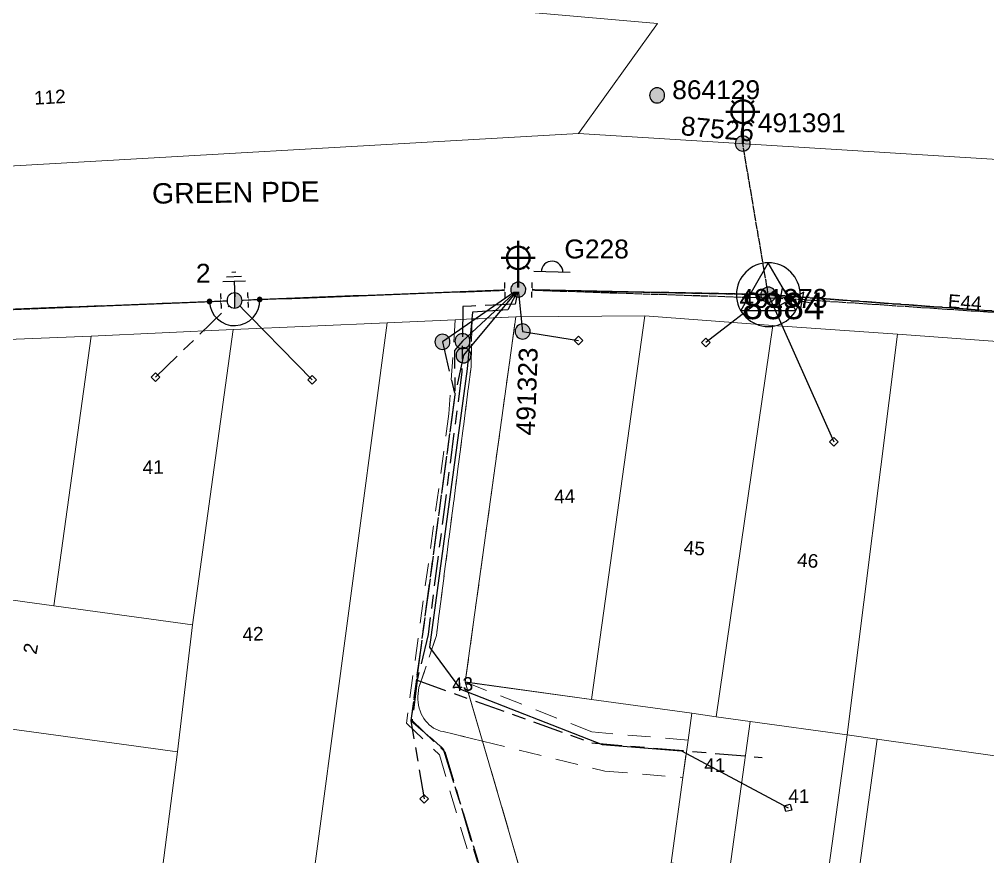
# Model space of a CAD drawing. Header units: metres. Extents: x 275581 to 277562, y 6265937 to 6267965.
# Drawn here: x 276640.5 to 276768.9, y 6267037.7 to 6267148.6 of the extents above; entities that cross this region are included whole.
import ezdxf
from ezdxf.enums import TextEntityAlignment as Align

# ---------------------------------------------------------------- set-up
doc = ezdxf.new("R2010")
doc.units = ezdxf.units.M
for name, pattern in [('Cable Exist OH', [1, 1, 0]), ('Cable Exist UG', [8.2, 4, -1.2, 1.8, -1.2]), ('Cable New OH', [6, 4, -2]), ('Dash', [5, 3, -2])]:
    doc.linetypes.add(name, pattern=pattern)
doc.layers.get('0').update_dxf_attribs({"color": 6})
for name, color, linetype, lineweight in [('Cadastre Easements_SP_EXT', 9, 'Continuous', 5), ('Cadastre Land Parcels_SP_EXT', 9, 'Continuous', 5), ('Cadastre Road Names_SP_HV_LV_SL_EXT', 9, 'Continuous', 5)]:
    doc.layers.add(name, color=color, linetype=linetype, lineweight=lineweight)
for name, color, linetype in [('Equip_LV_EXT', 7, 'Continuous'), ('Equip_SP_HV_EXT', 7, 'Continuous'), ('Equip_SP_SL_EXT', 7, 'Continuous'), ('Mains_HV_EXT', 7, 'Continuous'), ('Mains_HV_NEW', 2, 'Continuous'), ('Mains_HV_New_A41', 2, 'Continuous'), ('Mains_HV_NEW_Hardwired', 2, 'Continuous'), ('Mains_LV_EXT', 7, 'Continuous'), ('Mains_SL_EXT', 7, 'Continuous'), ('Notes_HV_MISC', 7, 'Continuous'), ('OH_Details_SP_MISC', 7, 'Continuous'), ('Services_SP_EXT', 7, 'Continuous'), ('Sub_SP_TR_HV_LV_EXT', 7, 'Continuous'), ('SupportsOH_SP_TR_HV_LV_SL_EXT', 7, 'Continuous'), ('SupportsOH_SP_TR_HV_LV_SL_NEW', 2, 'Continuous'), ('Trench_SP_EXT', 7, 'Continuous')]:
    doc.layers.add(name, color=color, linetype=linetype)
doc.styles.add('iecARIAL', font='arial.ttf', dxfattribs={"height": 2})
doc.styles.add('POLE_LABEL', font='arial.ttf')
doc.styles.get("Standard").update_dxf_attribs({"font": 'arial.ttf'})

# ---------------------------------------------------------------- blocks, each defined once
blk = doc.blocks.new('SUB_POLE_EXT')
blk.add_wipeout([(0, 4.22), (0.42, 4.2), (0.83, 4.14), (1.21, 4.05), (1.62, 3.9), (1.99, 3.72), (2.35, 3.51), (2.68, 3.26), (2.99, 2.99), (3.28, 2.66), (3.52, 2.34), (3.76, 1.92), (3.9, 1.62), (4.04, 1.23), (4.18, 0.63), (4.22, 0), (4.18, -0.61), (4.06, -1.15), (3.9, -1.62), (3.58, -2.24), (3.22, -2.73), (2.97, -3.01), (2.68, -3.26), (2.36, -3.5), (2, -3.72), (1.64, -3.89), (1.25, -4.03), (0.82, -4.14), (0.42, -4.2), (0, -4.22), (-0.41, -4.2), (-0.8, -4.15), (-1.21, -4.05), (-1.62, -3.9), (-1.99, -3.73), (-2.35, -3.51), (-2.68, -3.26), (-2.96, -3.02), (-3.23, -2.72), (-3.51, -2.35), (-3.71, -2.01), (-3.91, -1.6), (-4.05, -1.21), (-4.16, -0.76), (-4.22, -0.14), (-4.21, 0.39), (-4.14, 0.83), (-4.03, 1.27), (-3.9, 1.63), (-3.71, 2.02), (-3.5, 2.37), (-3.28, 2.67), (-2.99, 2.99), (-2.68, 3.27), (-2.33, 3.52), (-1.98, 3.73), (-1.63, 3.9), (-1.2, 4.05), (-0.78, 4.15), (-0.4, 4.21)])
blk.add_line((2.16, 0.48), (2.16, 0.48, 0))
blk.add_lwpolyline([(-4.22, 0, 1), (4.22, 0, 1)], format="xyb", close=True)
blk.add_lwpolyline([(2.14, 0.52), (0, 4.22), (-3.66, -2.11), (3.66, -2.11)], close=True)
for tag, height, flags, p in [('ASSET_NUM', 3.5, 8, (2, 2)), ('STREET_CODE', 0.2, 9, (1.5, 0)), ('CONSTRUCTED_VOLTAGE', 0.2, 9, (1.5, -0.2)), ('OPERATING_VOLTAGE', 0.2, 9, (1.5, -0.6)), ('OPERATED_BY', 0.2, 9, (1.5, -0.8)), ('ORIENTATION', 0.2, 9, (1.5, -1.2)), ('NO_PHASES', 0.2, 9, (1.5, -0.4)), ('MAINTAINED_BY', 0.2, 9, (1.5, -1)), ('OWNED_BY', 0.2, 9, (1.5, -1.4)), ('SECONDARY_VOLTAGE', 0.2, 9, (1.5, -1.6)), ('STATE', 0.2, 9, (1.5, -1.8)), ('SUBSTATION_TYPE', 0.2, 9, (1.5, -2)), ('USAGE', 0.2, 9, (1.5, -2.2)), ('LEGEND', 0.2, 9, (1.5, -2.4)), ('LOCATION', 0.2, 9, (1.5, -2.6)), ('STREETNAME', 0.2, 9, (1.5, -2.8)), ('SUBURB', 0.2, 9, (1.5, -3)), ('Z', 0.2, 1, (1.5, -3.4)), ('NOTES', 0.2, 9, (1.5, -3.2))]:
    blk.add_attdef(tag, text='', height=height, dxfattribs=dict(flags=flags)).set_placement(p, align=Align.MIDDLE_LEFT)
blk = doc.blocks.new('LV_OH_LINKS_DISTFUSE_EXT')
for p, q in [((0, 0), (0.96, 0)), ((3.84, 0), (4.8, 0))]:
    blk.add_line(p, q)
blk.add_lwpolyline([(3.84, -1.2), (3.84, 1.2), (0.96, -1.2), (0.96, 1.2)], close=True)
at = {"flags": 9}
for tag, p in [('ACTUAL_STATUS', (0, 0)), ('CONSTRUCTED_VOLTAGE', (0, -0.2)), ('OPERATING_VOLTAGE', (0, -0.6)), ('ORIENTATION', (0, -0.8)), ('OWNED_BY', (0, -1)), ('STATE', (0, -1.2)), ('NO_PHASES', (0, -0.4)), ('SWITCH_TYPE', (0, -1.4)), ('USAGE', (0, -1.6)), ('NOTES', (0, -1.8))]:
    blk.add_attdef(tag, text='', height=0.2, dxfattribs=at).set_placement(p, align=Align.MIDDLE_LEFT)
at = {"flags": 1}
blk.add_attdef('Z', (0, 0), '', height=0.2, dxfattribs=at)
blk = doc.blocks.new('SL_LANTERN_EXT')
at = {"lineweight": 40}
for p, q in [((0, 1.97), (0, 6.47)), ((-1.46, 5.68), (-1.06, 5.28)), ((1.46, 5.68), (1.06, 5.28)), ((-2.25, 4.22), (2.25, 4.22)), ((-1.46, 2.76), (-1.06, 3.16)), ((0, 0), (0, 2.72)), ((1.46, 2.76), (1.06, 3.16))]:
    blk.add_line(p, q, dxfattribs=at)
blk.add_circle((0, 4.22), 1.5, dxfattribs=at)
at = {"style": 'iecARIAL', "flags": 8}
blk.add_attdef('ASSET_NUM', (1.5, 1.5), '', height=2.5, dxfattribs=at)
for tag, p, height, flags in [('CONSTRUCTED_VOLTAGE', (0.98, -0.65), 0.2, 9), ('CONTROL_TYPE', (0.98, -0.85), 0.2, 9), ('LANTERN_PURPOSE', (0.98, -1.05), 0.2, 9), ('LANTERN_TYPE', (0.98, -1.25), 0.2, 9), ('NO_PHASES', (0.98, -1.45), 0.2, 9), ('LNUMBER', (2.18, -3.25), 2.5, 8), ('OPERATING_VOLTAGE', (0.98, -1.65), 0.2, 9), ('ORIENTATION', (0.98, -1.85), 0.2, 9), ('OWNED_BY', (0.98, -2.05), 0.2, 9), ('STATE', (0.98, -2.25), 0.2, 9), ('USAGE', (0.98, -2.45), 0.2, 9), ('CEXIST', (0.98, -2.65), 0.2, 9), ('CNEW', (0.98, -2.85), 0.2, 9), ('CNUMBER', (0.98, -3.05), 0.2, 9), ('CREMOVE', (0.98, -3.25), 0.2, 9), ('CREPLACE', (0.98, -3.45), 0.2, 9), ('LKINGHEIGHT', (0.98, -3.65), 0.2, 9), ('LBRACKET', (0.98, -3.85), 0.2, 9), ('LBRACKETVOCAB', (0.98, -4.05), 0.2, 9), ('LCATEGORY', (0.98, -4.25), 0.2, 9), ('LCHARGE1', (0.98, -4.45), 0.2, 9), ('LCHARGE1PERCENT', (0.98, -4.65), 0.2, 9), ('LCHARGE2', (0.98, -4.85), 0.2, 9), ('LCHARGE2PERCENT', (0.98, -5.05), 0.2, 9), ('LCHARGE3', (0.98, -5.25), 0.2, 9), ('LCHARGE3PERCENT', (0.98, -5.45), 0.2, 9), ('LEXIST', (0.98, -5.65), 0.2, 9), ('LLAMP', (0.98, -5.85), 0.2, 9), ('LLAMPVOCAB', (0.98, -6.05), 0.2, 9), ('LMAST', (0.98, -6.25), 0.2, 9), ('LMASTVOCAB', (0.98, -6.45), 0.2, 9), ('LNEW', (0.98, -6.65), 0.2, 9), ('LANTNUMBER', (0.98, -6.85), 0.2, 9), ('LOUTREACH', (0.98, -7.25), 0.2, 9), ('LOUTREACHVOCAB', (0.98, -7.45), 0.2, 9), ('LRATECODE', (0.98, -7.65), 0.2, 9), ('LREMOVE', (0.98, -7.85), 0.2, 9), ('LREPLACE', (0.98, -8.05), 0.2, 9), ('LTYPE', (0.98, -8.25), 0.2, 9), ('LTYPEVOCAB', (0.98, -8.45), 0.2, 9), ('LEGEND', (0.98, -8.65), 0.2, 9), ('LOCATION', (0.98, -8.85), 0.2, 9), ('NOTES', (0.98, -9.05), 0.2, 9), ('STREETNAME', (0.98, -9.25), 0.2, 9), ('SUBURB', (0.98, -9.45), 0.2, 1)]:
    blk.add_attdef(tag, p, '', height=height, dxfattribs=dict(flags=flags))
blk = doc.blocks.new('CCP_EXT')
at = {"flags": 9}
for tag, p in [('STATE', (0, -1.8)), ('LEGEND', (0, -1.4)), ('LIFE_SUPPORT', (0, -1.6)), ('NOTES', (0, -2))]:
    blk.add_attdef(tag, text='', height=0.2, dxfattribs=at).set_placement(p, align=Align.MIDDLE_LEFT)
blk.add_wipeout([(0, 0.57), (0.57, 0), (0, -0.57), (-0.57, 0)])
blk.add_lwpolyline([(-0.57, 0), (0, 0.57), (0.57, 0), (0, -0.57), (-0.57, 0)])
at = {"flags": 1}
blk.add_attdef('Z', (0, 0), '', height=0.2, dxfattribs=at)
at = {"flags": 9}
for tag, p in [('CCP_TYPE', (0, 0)), ('CONSTRUCTED_VOLTAGE', (0, -0.2)), ('OPERATING_VOLTAGE', (0, -0.6)), ('ORIENTATION', (0, -0.8)), ('OWNED_BY', (0, -1)), ('NO_PHASES', (0, -0.4)), ('USAGE', (0, -1.2))]:
    blk.add_attdef(tag, text='', height=0.2, dxfattribs=at).set_placement(p, align=Align.MIDDLE_LEFT)
blk = doc.blocks.new('POLE_EXT')
blk.add_hatch(color=256).paths.add_polyline_path([(-1, 0, 1), (1, 0, 1)])
blk.add_lwpolyline([(-1, 0, 1), (1, 0, 1)], format="xyb", close=True)
for tag, height, flags, p in [('pNumber', 2.5, 8, (-17.84, 2.07)), ('OWNED_BY', 0.2, 9, (1.35, -0.4)), ('SPECIAL_USE', 0.2, 9, (1.35, -0.8)), ('STATE', 0.2, 9, (1.35, -1)), ('PARENT', 0.2, 9, (1.35, -0.6)), ('USAGE', 0.2, 9, (1.35, -1.2)), ('cLV', 0.2, 9, (1.35, -1.4)), ('hDepth', 0.2, 9, (1.35, -1.6)), ('hDia', 0.2, 9, (1.35, -1.8)), ('cHV', 0.2, 9, (1.35, -2)), ('LBRACKET', 0.2, 9, (1.35, -2.2)), ('LExisting', 0.2, 9, (1.35, -2.4)), ('LANTNUMBER', 0.2, 9, (1.35, -2.6)), ('cLinedev', 0.2, 9, (1.35, -3.4)), ('pExisting', 0.2, 9, (1.35, -3.8)), ('LOther', 0.2, 9, (1.35, -2.8)), ('LRemove', 0.2, 9, (1.35, -3)), ('LEGEND', 0.2, 9, (1.35, -3.2)), ('LOCATION', 0.2, 9, (1.35, -3.6)), ('pFooting', 0.2, 9, (1.35, -4.4)), ('pNew', 0.2, 9, (1.35, -4.6)), ('pRelocate', 0.2, 9, (1.35, -5)), ('pRemove', 0.2, 9, (1.35, -5.2)), ('PFNUMBER', 0.2, 9, (1.35, -4)), ('NEWPFNUMBER', 0.2, 9, (1.35, -4.2)), ('pReplace', 0.2, 9, (1.35, -5.4)), ('pStay', 0.2, 9, (1.35, -5.6)), ('pType', 0.2, 9, (1.35, -5.8)), ('cspan', 0.2, 9, (1.35, -6)), ('STREETNAME', 0.2, 9, (1.35, -6.2)), ('SUBURB', 0.2, 9, (1.35, -6.4)), ('OPERATED_BY', 0.2, 9, (1.36, -7.01)), ('NOTES', 0.2, 9, (1.35, -6.6)), ('MAINTAINED_BY', 0.2, 9, (1.36, -6.81))]:
    blk.add_attdef(tag, text='', height=height, dxfattribs=dict(flags=flags)).set_placement(p, align=Align.MIDDLE_LEFT)
at = {"style": 'POLE_LABEL'}
for tag, height, flags, p in [('ASSET_NUM', 2.5, 8, (2, 2)), ('STRUCTURE_PLANT_NUMBER', 0.2, 9, (1.35, 0.03)), ('STREET_CODE', 0.2, 9, (1.35, -0.2))]:
    blk.add_attdef(tag, text='', height=height, dxfattribs=dict(at, flags=flags)).set_placement(p, align=Align.MIDDLE_LEFT)
at = {"flags": 1}
blk.add_attdef('Z', (1.35, -7.33), '', height=0.2, dxfattribs=at)
blk = doc.blocks.new('*U139')
blk.add_line((-6.81, -2.44), (-2.01, -2.44))
blk.add_lwpolyline([(-5.85, -2.44, 0.414214), (-4.41, -3.88, 0.414214), (-2.97, -2.44)], format="xyb")
for tag, height, flags, p in [('ASSET_NUM', 2.5, 8, (2, 2)), ('STREET_CODE', 0.2, 9, (1.5, 0)), ('ACTUAL_STATUS', 0.2, 9, (1.5, -0.2)), ('CONSTRUCTED_VOLTAGE', 0.2, 9, (1.5, -0.4)), ('OPERATING_VOLTAGE', 0.2, 9, (1.5, -0.8)), ('ORIENTATION', 0.2, 9, (1.5, -1)), ('OWNED_BY', 0.2, 9, (1.5, -1.2)), ('NO_PHASES', 0.2, 9, (1.5, -0.6)), ('OPERATED_BY', 0.2, 9, (1.5, -1.4)), ('STATE', 0.2, 9, (1.5, -1.8)), ('SWITCH_TYPE', 0.2, 9, (1.5, -2)), ('MAINTAINED_BY', 0.2, 9, (1.5, -1.6)), ('USAGE', 0.2, 9, (1.5, -2.2)), ('LEGEND', 0.2, 9, (1.5, -2.4)), ('LOCATION', 0.2, 9, (1.5, -2.6)), ('STREETNAME', 0.2, 9, (1.5, -2.8)), ('SUBURB', 0.2, 9, (1.5, -3)), ('Z', 0.2, 1, (1.5, -3.6)), ('NOTES', 0.2, 9, (1.5, -3.2)), ('LABEL_ALIGNMENT', 0.2, 9, (1.5, -3.4))]:
    blk.add_attdef(tag, text='', height=height, dxfattribs=dict(flags=flags)).set_placement(p, align=Align.MIDDLE_LEFT)
blk = doc.blocks.new('CONNECTOR_NODE_EXT')
h = blk.add_hatch(color=256)
edge = h.paths.add_edge_path()
edge.add_arc((0, 0), 0.5, 0, 360)
blk.add_circle((0, 0), 0.5)
at = {"flags": 1}
blk.add_attdef('Z', (0, 0), '', height=0.2, dxfattribs=at)
at = {"flags": 9}
for tag, p in [('CONNECTOR_TYPE', (0, 0)), ('CONSTRUCTED_VOLTAGE', (0, -0.2)), ('OPERATING_VOLTAGE', (0, -0.6)), ('ORIENTATION', (0, -0.8)), ('SUBTYPE', (0, -1)), ('NO_PHASES', (0, -0.4)), ('USAGE', (0, -1.2)), ('NOTES', (0, -1.4))]:
    blk.add_attdef(tag, text='', height=0.2, dxfattribs=at).set_placement(p, align=Align.MIDDLE_LEFT)
blk = doc.blocks.new('End Shackle_NEW')
blk.add_line((1, 1.81), (-1, 1.81))
at = {"flags": 1}
blk.add_attdef('Z', (0, 0), '', height=0.2, dxfattribs=at)
at = {"flags": 9}
for tag, p in [('CONNECTOR_TYPE', (0, 0)), ('CONSTRUCTED_VOLTAGE', (0, -0.2)), ('OPERATING_VOLTAGE', (0, -0.6)), ('ORIENTATION', (0, -0.8)), ('OWNED_BY', (0, -1)), ('STATE', (0, -1.2)), ('NO_PHASES', (0, -0.4)), ('OPERATED_BY', (0, -2.01)), ('USAGE', (0, -1.4)), ('NOTES', (0, -1.6)), ('MAINTAINED_BY', (0, -1.81))]:
    blk.add_attdef(tag, text='', height=0.2, dxfattribs=at).set_placement(p, align=Align.MIDDLE_LEFT)
blk.add_wipeout([(-0.25, 0), (-0.25, 1.81), (0.25, 1.82), (0.25, 0)])
blk = doc.blocks.new('POLE_REPLACE_NEW')
for tag, height, flags, p in [('ASSET_NUM', 2.5, 8, (2, 2)), ('cHV', 0.2, 9, (1.5, -1.8)), ('LBRACKET', 0.2, 9, (1.5, -2)), ('LExisting', 0.2, 9, (1.5, -2.2)), ('LANTNUMBER', 0.2, 9, (1.5, -2.4)), ('LOther', 0.2, 9, (1.5, -2.6)), ('cLinedev', 0.2, 9, (1.5, -3.2)), ('LRemove', 0.2, 9, (1.5, -2.8)), ('LEGEND', 0.2, 9, (1.5, -3)), ('pExisting', 0.2, 9, (1.5, -3.4)), ('PFNUMBER', 0.2, 9, (1.5, -3.6)), ('NEWPFNUMBER', 0.2, 9, (1.5, -3.8)), ('pNumber', 2, 8, (1.5, -4.4)), ('pFooting', 0.2, 9, (1.5, -4)), ('pNew', 0.2, 9, (1.5, -4.2)), ('pRelocate', 0.2, 9, (1.5, -4.6)), ('pRemove', 0.2, 9, (1.5, -4.8)), ('pReplace', 0.2, 9, (1.5, -5)), ('pStay', 0.2, 9, (1.5, -5.2)), ('cspan', 0.2, 9, (1.5, -5.6)), ('SUBURB', 0.2, 9, (1.5, -5.8)), ('STREETNAME', 0.2, 9, (1.5, -6)), ('pType', 0.2, 9, (1.5, -5.4)), ('LOCATION', 0.2, 9, (1.5, -6.2)), ('NOTES', 0.2, 9, (1.5, -6.4)), ('OPERATED_BY', 0.2, 9, (1.5, -6.6)), ('Z', 0.2, 1, (1.5, -7)), ('MAINTAINED_BY', 0.2, 9, (1.5, -6.8))]:
    blk.add_attdef(tag, text='', height=height, dxfattribs=dict(flags=flags)).set_placement(p, align=Align.MIDDLE_LEFT)
blk.add_wipeout([(0, 1), (-0.13, 0.99), (-0.25, 0.97), (-0.37, 0.93), (-0.48, 0.88), (-0.59, 0.81), (-0.68, 0.73), (-0.77, 0.64), (-0.84, 0.54), (-0.9, 0.43), (-0.95, 0.31), (-0.98, 0.19), (-1, 0.06), (-1, -0.06), (-0.98, -0.19), (-0.95, -0.31), (-0.9, -0.43), (-0.84, -0.54), (-0.77, -0.64), (-0.68, -0.73), (-0.59, -0.81), (-0.48, -0.88), (-0.37, -0.93), (-0.25, -0.97), (-0.13, -0.99), (0, -1), (0.13, -0.99), (0.25, -0.97), (0.37, -0.93), (0.48, -0.88), (0.59, -0.81), (0.68, -0.73), (0.77, -0.64), (0.84, -0.54), (0.9, -0.43), (0.95, -0.31), (0.98, -0.19), (1, -0.06), (1, 0.06), (0.98, 0.19), (0.95, 0.31), (0.9, 0.43), (0.84, 0.54), (0.77, 0.64), (0.68, 0.73), (0.59, 0.81), (0.48, 0.88), (0.37, 0.93), (0.25, 0.97), (0.13, 0.99)])
h = blk.add_hatch(color=256)
edge = h.paths.add_edge_path()
edge.add_arc((0, 0), 1, 270, 450)
edge.add_line((0, 1), (0, -1))
blk.add_lwpolyline([(0, 1), (0, -1)])
at = {"lineweight": -3}
blk.add_arc((0, 0), 1, 90, 270, dxfattribs=at)
blk.add_arc((0, 0), 1, 270, 90)
at = {"style": 'POLE_LABEL', "flags": 9}
blk.add_attdef('STRUCTURE_PLANT_NUMBER', text='', height=0.2, dxfattribs=at).set_placement((1.5, 0.24), align=Align.MIDDLE_LEFT)
at = {"flags": 9}
for tag, p in [('STREET_CODE', (1.5, 0)), ('OWNED_BY', (1.5, -0.2)), ('SPECIAL_USE', (1.5, -0.6)), ('STATE', (1.5, -0.8)), ('cLV', (1.5, -1.2)), ('PARENT', (1.5, -0.4)), ('USAGE', (1.5, -1)), ('hDepth', (1.5, -1.4)), ('hDia', (1.5, -1.6))]:
    blk.add_attdef(tag, text='', height=0.2, dxfattribs=at).set_placement(p, align=Align.MIDDLE_LEFT)
blk = doc.blocks.new('BOND POINT')
blk.add_hatch(color=256).paths.add_polyline_path([(-1, 0, 1), (1, 0, 1)])
blk.add_lwpolyline([(-1, 0, 1), (1, 0, 1)], format="xyb", close=True)
blk = doc.blocks.new('Earth')
for p, q in [((0, -2.04), (0, 0)), ((-1.5, -2.04), (1.5, -2.04)), ((-1, -2.64), (1, -2.64)), ((-0.25, -3.24), (0.25, -3.24))]:
    blk.add_line(p, q)

msp = doc.modelspace()

# ---------------------------------------------------------------- linework, layer by layer
at = {"layer": 'Cadastre Land Parcels_SP_EXT', "linetype": 'Continuous'}
for points in [[(276714.64, 6267133.5), (276725.12, 6267148.07), (276587.91, 6267160.08), (276580.76, 6267125.72), (276613.85, 6267127.62), (276632.88, 6267128.84), (276714.64, 6267133.5)], [(276701.92, 6267053), (276699.63, 6267060.82), (276706.32, 6267109.2), (276700.52, 6267108.93), (276698.3, 6267108.83), (276689.29, 6267108.41), (276678.74, 6267029.47), (276677.79, 6267022.68), (276705.83, 6267018.4), (276706.4, 6267018.32), (276712.29, 6267017.42), (276701.92, 6267053)], [(276699.63, 6267060.82), (276716.34, 6267058.52), (276723.43, 6267109.36), (276706.32, 6267109.2), (276699.63, 6267060.82)], [(276645.1, 6267070.94), (276663.47, 6267068.4), (276668.88, 6267107.54), (276650.03, 6267106.67), (276645.1, 6267070.94)], [(276678.74, 6267029.47), (276689.29, 6267108.41), (276668.88, 6267107.54), (276663.47, 6267068.4), (276661.47, 6267051.57), (276658.95, 6267032.07), (276678.74, 6267029.47)], [(276645.1, 6267070.94), (276650.03, 6267106.67), (276639.01, 6267106.21), (276630.27, 6267105.93), (276626.96, 6267102.69), (276623.01, 6267073.99), (276645.1, 6267070.94)], [(276793.58, 6267104.21), (276774.93, 6267105.58), (276756.91, 6267106.91), (276750.25, 6267053.82), (276754.22, 6267053.26), (276785.73, 6267048.81), (276793.58, 6267104.21)], [(276663.47, 6267068.4), (276645.1, 6267070.94), (276623.01, 6267073.99), (276620.8, 6267057.14), (276661.47, 6267051.57), (276663.47, 6267068.4)], [(276734.1, 6267031.83), (276726.35, 6267032.9), (276726.9, 6267036.86), (276728.46, 6267048.17), (276729.15, 6267053.13), (276729.64, 6267056.68), (276716.34, 6267058.52), (276699.63, 6267060.83), (276701.92, 6267053), (276712.29, 6267017.42), (276706.75, 6266977.07), (276704.48, 6266960.54), (276700.25, 6266929.75), (276665.56, 6266934.51), (276605.47, 6266942.87), (276603.27, 6266926.47), (276601.1, 6266910.52), (276599.43, 6266898.09), (276659.38, 6266889.99), (276658.8, 6266885.81), (276656.57, 6266869.75), (276653.61, 6266849.33), (276708.42, 6266842.29), (276734.1, 6267031.83)], [(276661.47, 6267051.57), (276620.8, 6267057.14), (276618.14, 6267037.36), (276658.95, 6267032.07), (276661.47, 6267051.57)], [(276734.64, 6267035.79), (276737.37, 6267055.61), (276732.87, 6267056.23), (276729.64, 6267056.68), (276729.15, 6267053.13), (276728.46, 6267048.17), (276726.9, 6267036.86), (276734.64, 6267035.79)], [(276750.25, 6267053.82), (276737.37, 6267055.61), (276734.64, 6267035.79), (276747.51, 6267034.01), (276750.25, 6267053.82)], [(276754.22, 6267053.26), (276750.25, 6267053.82), (276747.51, 6267034.01), (276734.64, 6267035.79), (276734.1, 6267031.83), (276750.93, 6267029.5), (276754.22, 6267053.26)]]:
    msp.add_lwpolyline(points, close=True, dxfattribs=at)
msp.add_lwpolyline([(276830.32, 6266632.86), (276858.2, 6266832.83), (276882.15, 6267004.63), (276836.6, 6267043.89), (276794.57, 6267059.99), (276794.57, 6267059.99), (276800.84, 6267103.66), (276793.58, 6267104.21), (276785.73, 6267048.81), (276754.22, 6267053.26), (276750.93, 6267029.5), (276734.1, 6267031.83), (276708.42, 6266842.29), (276700.52, 6266782.24), (276645.73, 6266789.67), (276642.54, 6266767.42)], dxfattribs=at)
at = {"layer": 'Mains_HV_EXT', "color": 7, "linetype": 'Cable Exist OH'}
msp.add_lwpolyline([(276706.65, 6267112.81), (276669.05, 6267111.37)], dxfattribs=at)
at = {"layer": 'Mains_HV_New_A41', "color": 7, "linetype": 'Cable New OH'}
msp.add_lwpolyline([(276611.48, 6267109.17), (276669.05, 6267111.37)], dxfattribs=at)
at = {"layer": 'Services_SP_EXT'}
for points in [[(276706.7, 6267112.87), (276696.6, 6267105.9)], [(276706.65, 6267112.81), (276699.25, 6267105.98)], [(276706.65, 6267112.81), (276699.4, 6267104.11)]]:
    msp.add_lwpolyline(points, dxfattribs=at)

# ---------------------------------------------------------------- block references
at = {"layer": 'Equip_SP_HV_EXT'}
ref = msp.add_blockref('*U139', (276706.65, 6267112.81), dxfattribs=dict(at, rotation=178.4636257702604))
ref.add_attrib('ASSET_NUM', 'G228', dxfattribs={"layer": '0', "height": 2.5}).set_placement((276712.76, 6267116.2), align=Align.BOTTOM_LEFT)
at = {"layer": 'Equip_SP_SL_EXT'}
ref = msp.add_blockref('SL_LANTERN_EXT', (276736.4, 6267132.17), dxfattribs=at)
ref.add_attrib('ASSET_NUM', '87526', dxfattribs={"layer": '0', "height": 2.5, "rotation": 354.8174, "style": 'iecARIAL'}).set_placement((276737.9, 6267133.67), align=Align.MIDDLE_RIGHT)
msp.add_blockref('SL_LANTERN_EXT', (276706.65, 6267112.81), dxfattribs=at)
at = {"layer": 'Mains_HV_NEW_Hardwired', "color": 7, "linetype": 'Continuous', "xscale": 0.3, "yscale": 0.3, "zscale": 0.3}
for p in [(276665.72, 6267111.24), (276672.37, 6267111.5)]:
    msp.add_blockref('BOND POINT', p, dxfattribs=at).dxf.unprotected_set("ltscale", 0)
at = {"layer": 'Sub_SP_TR_HV_LV_EXT'}
ref = msp.add_blockref('SUB_POLE_EXT', (276739.79, 6267112.15), dxfattribs=at)
ref.add_attrib('ASSET_NUM', '8884', dxfattribs={"layer": '0', "height": 3.5}).set_placement((276741.79, 6267112.4), align=Align.TOP_CENTER)
at = {"layer": 'SupportsOH_SP_TR_HV_LV_SL_EXT'}
ref = msp.add_blockref('POLE_EXT', (276725.05, 6267138.55), dxfattribs=at)
ref.add_attrib('ASSET_NUM', '864129', dxfattribs={"layer": '0', "height": 2.5, "style": 'POLE_LABEL'}).set_placement((276727.05, 6267139.3), align=Align.MIDDLE_LEFT)
ref = msp.add_blockref('POLE_EXT', (276736.4, 6267132.17), dxfattribs=at)
ref.add_attrib('ASSET_NUM', '491391', dxfattribs={"layer": '0', "height": 2.5, "style": 'POLE_LABEL'}).set_placement((276738.4, 6267132.92), align=Align.BOTTOM_LEFT)
for p in [(276707.23, 6267107.27), (276696.6, 6267105.9), (276699.25, 6267105.98), (276699.4, 6267104.11)]:
    msp.add_blockref('POLE_EXT', p, dxfattribs=at)

# ---------------------------------------------------------------- texts
at = {"layer": 'Cadastre Land Parcels_SP_EXT'}
for s, rotation, p in [('112', 3.2866, (276642.53, 6267137.31)), ('41', 0.6195, (276656.87, 6267088.39)), ('44', 2.341, (276711.43, 6267084.47)), ('45', 355.84, (276728.53, 6267077.77)), ('46', 355.88, (276743.56, 6267076.13)), ('42', 2.1997, (276670.13, 6267066.24)), ('2', 79.2981, (276642.77, 6267064.41)), ('43', 2.204, (276697.91, 6267059.59))]:
    msp.add_text(s, height=1.8, rotation=rotation, dxfattribs=at).set_placement(p)
for p in [(276731.29, 6267048.92), (276742.44, 6267044.81)]:
    msp.add_text('41', height=1.8, dxfattribs=at).set_placement(p)
at = {"layer": 'Cadastre Road Names_SP_HV_LV_SL_EXT', "color": 4}
msp.add_text('GREEN PDE', height=2.7, rotation=0.7236, dxfattribs=at).set_placement((276658.12, 6267124.2))
at = {"layer": 'Mains_LV_EXT'}
msp.add_text('E44', height=1.8, rotation=355.8325, dxfattribs=at).set_placement((276763.54, 6267110.42))

# ---------------------------------------------------------------- next in the draw order: linework, layer by layer
at = {"layer": 'Cadastre Land Parcels_SP_EXT', "linetype": 'Continuous'}
for points in [[(276740.39, 6267108.07), (276723.43, 6267109.36), (276716.34, 6267058.52), (276729.64, 6267056.68), (276732.87, 6267056.23), (276740.39, 6267108.07)], [(276756.91, 6267106.91), (276740.39, 6267108.07), (276732.87, 6267056.23), (276737.37, 6267055.61), (276750.25, 6267053.82), (276756.91, 6267106.91)]]:
    msp.add_lwpolyline(points, close=True, dxfattribs=at)
at = {"layer": 'Mains_HV_EXT', "color": 7, "linetype": 'Cable Exist OH'}
msp.add_lwpolyline([(276739.79, 6267112.15), (276706.65, 6267112.81)], dxfattribs=at)
at = {"layer": 'Mains_HV_EXT', "linetype": 'Cable Exist OH'}
msp.add_lwpolyline([(276793.53, 6267108.23), (276739.79, 6267112.15)], dxfattribs=at)
at = {"layer": 'Mains_LV_EXT', "linetype": 'Cable Exist OH'}
for points in [[(276706.65, 6267112.81), (276742.54, 6267111.63)], [(276742.54, 6267111.63), (276739.79, 6267112.15)], [(276742.54, 6267111.63), (276793.53, 6267108.23)]]:
    msp.add_lwpolyline(points, dxfattribs=at)
at = {"layer": 'Mains_SL_EXT', "linetype": 'Cable Exist OH'}
for points in [[(276739.79, 6267112.15), (276736.4, 6267132.17)], [(276706.65, 6267112.81), (276739.79, 6267112.15)], [(276739.79, 6267112.15), (276793.53, 6267108.23)]]:
    msp.add_lwpolyline(points, dxfattribs=at)

# ---------------------------------------------------------------- next in the draw order: block references
at = {"layer": 'Equip_LV_EXT', "rotation": 349.2315499631811}
msp.add_blockref('LV_OH_LINKS_DISTFUSE_EXT', (276740.52, 6267112.02), dxfattribs=at)
at = {"layer": 'Equip_LV_EXT'}
msp.add_blockref('CONNECTOR_NODE_EXT', (276742.54, 6267111.63), dxfattribs=at)
at = {"layer": 'Mains_HV_NEW', "color": 7, "linetype": 'Continuous', "rotation": 92.18989095851572}
msp.add_blockref('End Shackle_NEW', (276669.05, 6267111.37), dxfattribs=at).dxf.unprotected_set("ltscale", 0)
at = {"layer": 'SupportsOH_SP_TR_HV_LV_SL_EXT'}
ref = msp.add_blockref('POLE_EXT', (276739.79, 6267112.15), dxfattribs=at)
ref.add_attrib('ASSET_NUM', '491373', dxfattribs={"layer": '0', "height": 2.5, "rotation": 0.0573, "style": 'POLE_LABEL'}).set_placement((276741.79, 6267112.9), align=Align.TOP_CENTER)

# ---------------------------------------------------------------- next in the draw order: block references
at = {"layer": 'Mains_HV_NEW', "color": 7, "linetype": 'Continuous', "rotation": 272.1892344193849}
msp.add_blockref('End Shackle_NEW', (276669.05, 6267111.37), dxfattribs=at).dxf.unprotected_set("ltscale", 0)

# ---------------------------------------------------------------- next in the draw order: linework, layer by layer
at = {"layer": 'Cadastre Land Parcels_SP_EXT', "linetype": 'Continuous'}
msp.add_lwpolyline([(276248.38, 6267433.95), (276256.94, 6267411.57), (276263.35, 6267398.64), (276277.43, 6267372.8), (276319.05, 6267327.73), (276331.57, 6267314.25), (276333.62, 6267312.71), (276480.58, 6267201.61), (276505.64, 6267182.7), (276542.26, 6267155), (276550.53, 6267166.37), (276564.88, 6267162.41), (276587.91, 6267160.08), (276725.12, 6267148.07), (276714.64, 6267133.5), (276780.87, 6267129.38), (276797.69, 6267128.17), (276798.5, 6267120.99), (276870.1, 6267093.58), (276892.51, 6267074.54), (276915.23, 6267055.24), (276952.48, 6267001.04)], dxfattribs=at)
at = {"layer": 'Mains_HV_EXT', "color": 7, "linetype": 'Cable Exist OH'}
msp.add_lwpolyline([(276669.05, 6267111.37), (276669.05, 6267111.37)], dxfattribs=at)
at = {"layer": 'Mains_HV_New_A41', "color": 7, "linetype": 'Cable New OH'}
msp.add_lwpolyline([(276669.05, 6267111.37), (276669.05, 6267111.37)], dxfattribs=at)
at = {"layer": 'Mains_HV_NEW_Hardwired', "color": 7, "linetype": 'Continuous'}
msp.add_arc((276669.05, 6267111.37), 3.33, 182.1899, 2.1892, dxfattribs=at).dxf.unprotected_set("ltscale", 0)
at = {"layer": 'Mains_LV_EXT', "linetype": 'Cable Exist OH'}
msp.add_lwpolyline([(276669.05, 6267111.37), (276706.65, 6267112.81)], dxfattribs=at)
at = {"layer": 'Mains_LV_EXT', "color": 7, "linetype": 'Cable Exist OH'}
msp.add_lwpolyline([(276611.48, 6267109.17), (276669.05, 6267111.37)], dxfattribs=at)
at = {"layer": 'Mains_SL_EXT', "linetype": 'Cable Exist OH'}
msp.add_lwpolyline([(276611.25, 6267109.07), (276669.05, 6267111.37), (276706.65, 6267112.81)], dxfattribs=at)
at = {"layer": 'OH_Details_SP_MISC', "color": 7, "linetype": 'Continuous', "flags": 128}
msp.add_lwpolyline([(276669.05, 6267111.37), (276669.05, 6267111.37), (276706.71, 6267112.87), (276739.79, 6267112.15)], dxfattribs=at)

# ---------------------------------------------------------------- next in the draw order: block references
at = {"layer": 'Services_SP_EXT'}
for p in [(276714.64, 6267106.09), (276731.51, 6267105.81), (276658.56, 6267101.23), (276679.32, 6267100.85), (276748.47, 6267092.65), (276694.17, 6267045.33)]:
    msp.add_blockref('CCP_EXT', p, dxfattribs=at)
at = {"layer": 'Services_SP_EXT', "rotation": 239.2351117574825}
msp.add_blockref('CCP_EXT', (276742.4, 6267044.14), dxfattribs=at)

# ---------------------------------------------------------------- next in the draw order: linework, layer by layer
at = {"layer": 'Cadastre Easements_SP_EXT', "linetype": 'Dash'}
msp.add_lwpolyline([(276712.29, 6267017.42), (276701.92, 6267053), (276696.68, 6267054.26), (276696.36, 6267054.32), (276696.04, 6267054.43), (276695.72, 6267054.56), (276695.42, 6267054.73), (276695.13, 6267054.92), (276694.86, 6267055.14), (276694.61, 6267055.4), (276694.37, 6267055.68), (276694.15, 6267055.98), (276693.96, 6267056.3), (276693.79, 6267056.63), (276693.65, 6267057), (276693.53, 6267057.37), (276693.44, 6267057.76), (276693.37, 6267058.14), (276693.34, 6267058.53), (276693.34, 6267058.92), (276693.36, 6267059.32), (276693.41, 6267059.72), (276693.49, 6267060.09), (276695.79, 6267066.98), (276700.4, 6267102.57), (276700.52, 6267108.93), (276698.3, 6267108.83), (276697.46, 6267096.36), (276691.83, 6267055.38), (276696.19, 6267051.19), (276705.83, 6267018.4)], dxfattribs=at)
msp.add_lwpolyline([(276729.15, 6267053.13), (276716.41, 6267054.21), (276699.63, 6267060.82), (276706.32, 6267109.2), (276700.52, 6267108.93), (276700.4, 6267102.57), (276695.79, 6267066.98), (276693.49, 6267060.09), (276693.41, 6267059.72), (276693.36, 6267059.32), (276693.34, 6267058.92), (276693.34, 6267058.53), (276693.37, 6267058.14), (276693.44, 6267057.76), (276693.53, 6267057.37), (276693.65, 6267057), (276693.79, 6267056.63), (276693.96, 6267056.3), (276694.15, 6267055.98), (276694.37, 6267055.68), (276694.61, 6267055.4), (276694.86, 6267055.14), (276695.13, 6267054.92), (276695.42, 6267054.73), (276695.72, 6267054.56), (276696.04, 6267054.43), (276696.36, 6267054.32), (276696.68, 6267054.26), (276701.92, 6267053), (276718.14, 6267049.02), (276728.46, 6267048.17), (276729.15, 6267053.13)], close=True, dxfattribs=at)
at = {"layer": 'Services_SP_EXT'}
for points in [[(276706.7, 6267112.87), (276705.27, 6267110.12), (276700.57, 6267109.85), (276699.86, 6267102.3), (276694.87, 6267065.45), (276698.99, 6267059.87), (276717.77, 6267052.56), (276728.29, 6267051.72), (276742.4, 6267044.14)], [(276706.65, 6267112.81), (276707.23, 6267107.27), (276714.64, 6267106.09)], [(276679.32, 6267100.85), (276669.05, 6267111.37)], [(276739.79, 6267112.15), (276731.51, 6267105.81)], [(276739.79, 6267112.15), (276748.47, 6267092.65)]]:
    msp.add_lwpolyline(points, dxfattribs=at)
at = {"layer": 'Services_SP_EXT', "linetype": 'Cable Exist UG'}
for points in [[(276658.56, 6267101.23), (276669.05, 6267111.37)], [(276699.4, 6267104.11), (276698.24, 6267098.89), (276698.24, 6267098.89), (276692.42, 6267055.74), (276696.71, 6267051.97), (276706.86, 6267019.1), (276699.61, 6266962.43), (276694.9, 6266956.99)]]:
    msp.add_lwpolyline(points, dxfattribs=at)
at = {"layer": 'Services_SP_EXT', "linetype": 'Cable Exist UG', "flags": 128}
for points in [[(276699.25, 6267105.98), (276698.19, 6267104.76), (276698.24, 6267098.89), (276692.42, 6267055.74), (276696.71, 6267051.97), (276706.86, 6267019.1), (276701.55, 6267013.78)], [(276696.6, 6267105.9), (276698.24, 6267098.89), (276692.42, 6267055.74), (276694.17, 6267045.33)]]:
    msp.add_lwpolyline(points, dxfattribs=at)
at = {"layer": 'Trench_SP_EXT', "linetype": 'Cable Exist UG'}
for points in [[(276706.65, 6267112.81), (276706.24, 6267110.9), (276706.24, 6267110.9), (276700.44, 6267110.63), (276699.31, 6267110.58), (276699.18, 6267101.92), (276694.69, 6267067.13), (276693.24, 6267061.06), (276716.4, 6267052.78), (276738.96, 6267050.84)], [(276693.24, 6267061.06), (276692.57, 6267055.72), (276696.93, 6267051.58), (276707.07, 6267017.2), (276698.95, 6266957.68)]]:
    msp.add_lwpolyline(points, dxfattribs=at)

# ---------------------------------------------------------------- next in the draw order: block references
at = {"layer": 'Mains_HV_NEW', "color": 7, "linetype": 'Continuous', "rotation": 92.18956692440352}
msp.add_blockref('End Shackle_NEW', (276706.65, 6267112.81), dxfattribs=at).dxf.unprotected_set("ltscale", 0)
at = {"layer": 'SupportsOH_SP_TR_HV_LV_SL_NEW'}
ref = msp.add_blockref('POLE_REPLACE_NEW', (276669.05, 6267111.37), dxfattribs=at)
ref.add_attrib('pNumber', '2', dxfattribs={"layer": '0', "height": 2.5}).set_placement((276663.92, 6267114.99), align=Align.MIDDLE_LEFT)

# ---------------------------------------------------------------- next in the draw order: block references
at = {"layer": 'Mains_HV_NEW', "color": 7, "linetype": 'Continuous', "rotation": 268.8576549826847}
msp.add_blockref('End Shackle_NEW', (276706.65, 6267112.81), dxfattribs=at).dxf.unprotected_set("ltscale", 0)
at = {"layer": 'Notes_HV_MISC', "color": 7, "linetype": 'Continuous', "rotation": 182.2609170913966}
msp.add_blockref('Earth', (276669.08, 6267111.86), dxfattribs=at)

# ---------------------------------------------------------------- next in the draw order: block references
at = {"layer": 'SupportsOH_SP_TR_HV_LV_SL_EXT'}
ref = msp.add_blockref('POLE_EXT', (276706.65, 6267112.81), dxfattribs=dict(at, rotation=0.00150050718329453))
ref.add_attrib('ASSET_NUM', '491323', dxfattribs={"layer": '0', "height": 2.5, "rotation": 88, "style": 'POLE_LABEL'}).set_placement((276709.99, 6267105.08), align=Align.BOTTOM_RIGHT)

doc.saveas('drawing.dxf')
